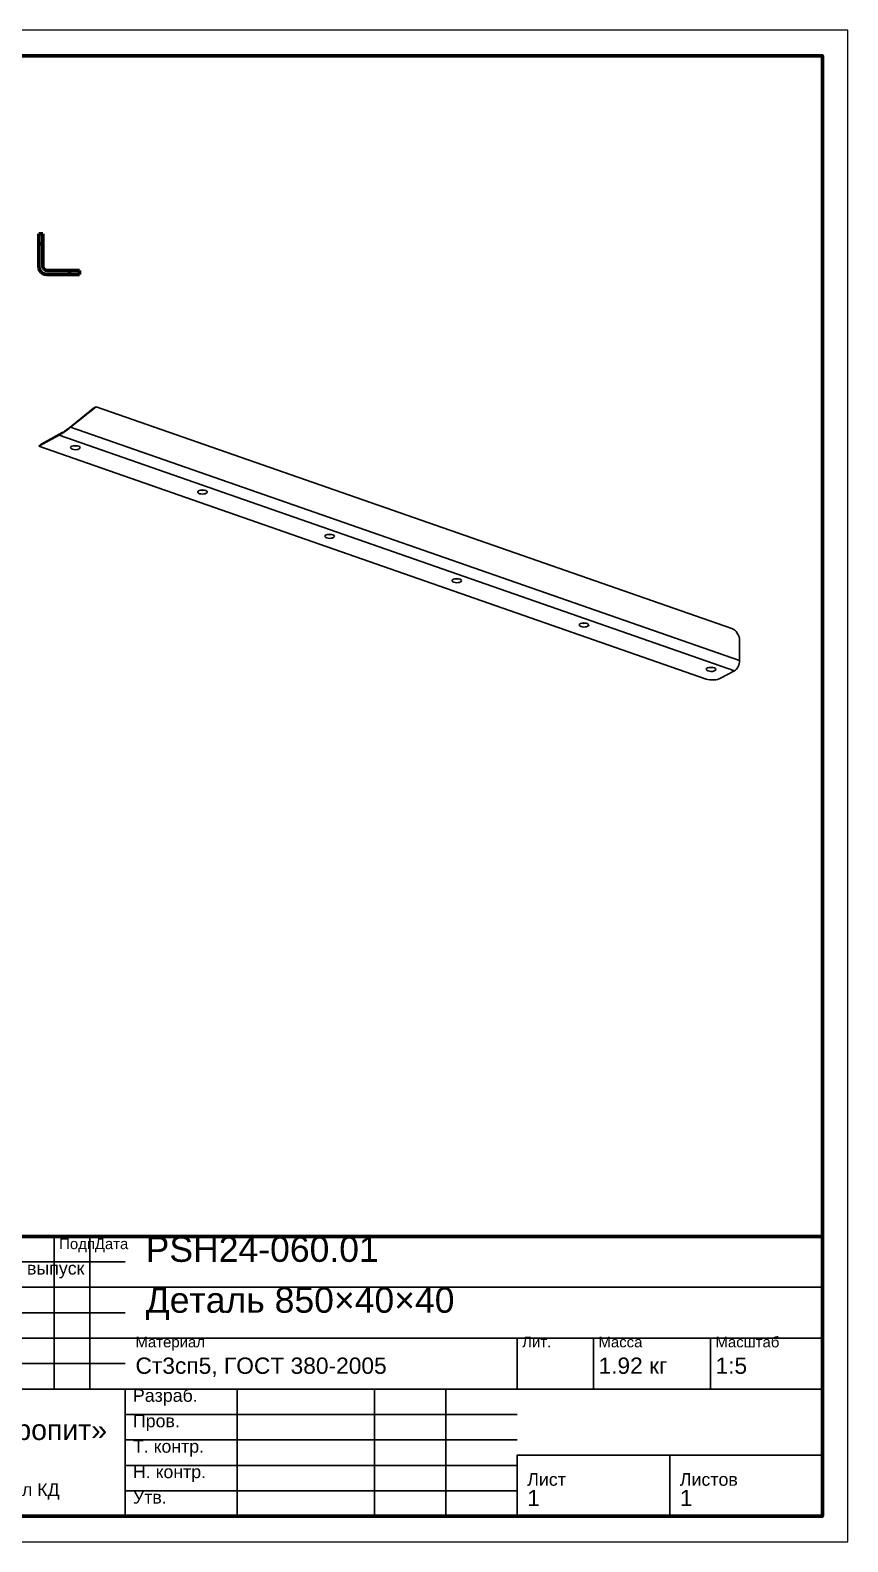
# Model space of a CAD drawing. Header units: millimetres. Extents: x 0 to 420, y 0 to 297.
# Drawn here: x 259.3 to 420, y 0 to 297 of the extents above; entities that cross this region are included whole.
import ezdxf

# ---------------------------------------------------------------- set-up
doc = ezdxf.new("R2010")
doc.units = ezdxf.units.MM
doc.linetypes.add('DASHED', pattern=[1.524, 1.27, -0.254])
doc.styles.add('GOST', font='Arial')

msp = doc.modelspace()

# ---------------------------------------------------------------- linework, layer by layer
at = {"color": 1, "lineweight": 70}
for p, q in [((261, 256.99), (261, 257)), ((261, 257), (261.8, 257)), ((261, 256.95), (261, 256.99)), ((261, 256.89), (261, 256.95)), ((261, 256.8), (261, 256.89)), ((261, 256.69), (261, 256.8)), ((261, 256.56), (261, 256.69)), ((261, 256.41), (261, 256.56)), ((261, 256.25), (261, 256.41)), ((261, 256.06), (261, 256.25)), ((261, 255.87), (261, 256.06)), ((261, 255.66), (261, 255.87)), ((261, 255.45), (261, 255.66)), ((261, 255.22), (261, 255.45)), ((261.8, 257), (261.8, 256.99)), ((261.8, 256.99), (261.8, 256.95)), ((261.8, 256.95), (261.8, 256.89)), ((261.8, 256.89), (261.8, 256.8)), ((261.8, 256.8), (261.8, 256.69)), ((261.8, 256.69), (261.8, 256.56)), ((261.8, 256.56), (261.8, 256.41)), ((261.8, 256.41), (261.8, 256.25)), ((261.8, 256.25), (261.8, 256.06)), ((261.8, 256.06), (261.8, 255.87)), ((261.8, 255.87), (261.8, 255.66)), ((261.8, 255.66), (261.8, 255.45)), ((261.8, 255.45), (261.8, 255.22)), ((261, 255), (261, 255.22)), ((261, 250.6), (261, 255)), ((261.8, 255), (261, 255)), ((261.8, 255.22), (261.8, 255)), ((261.8, 255), (261.8, 250.6)), ((261.05, 250.19), (261, 250.6)), ((261.21, 249.8), (261.05, 250.19)), ((261.47, 249.47), (261.21, 249.8)), ((261.8, 250.6), (261.86, 250.29)), ((261.86, 250.29), (262.03, 250.03)), ((262.03, 250.03), (262.29, 249.86)), ((262.29, 249.86), (262.6, 249.8)), ((262.6, 249.8), (267, 249.8)), ((267, 249.8), (267.22, 249.8)), ((267, 249), (267, 249.8)), ((267.22, 249.8), (267.45, 249.8)), ((267.45, 249.8), (267.66, 249.8)), ((267.66, 249.8), (267.87, 249.8)), ((267.87, 249.8), (268.06, 249.8)), ((268.06, 249.8), (268.25, 249.8)), ((268.25, 249.8), (268.41, 249.8)), ((268.41, 249.8), (268.56, 249.8)), ((268.56, 249.8), (268.69, 249.8)), ((268.69, 249.8), (268.8, 249.8)), ((268.8, 249.8), (268.89, 249.8)), ((268.89, 249.8), (268.95, 249.8)), ((268.95, 249.8), (268.99, 249.8)), ((268.99, 249.8), (269, 249.8)), ((269, 249.8), (269, 249)), ((261.8, 249.21), (261.47, 249.47)), ((262.19, 249.05), (261.8, 249.21)), ((262.6, 249), (262.19, 249.05)), ((267, 249), (262.6, 249)), ((267.22, 249), (267, 249)), ((267.45, 249), (267.22, 249)), ((267.66, 249), (267.45, 249)), ((267.87, 249), (267.66, 249)), ((268.06, 249), (267.87, 249)), ((268.25, 249), (268.06, 249)), ((268.41, 249), (268.25, 249)), ((268.56, 249), (268.41, 249)), ((268.69, 249), (268.56, 249)), ((268.8, 249), (268.69, 249)), ((268.89, 249), (268.8, 249)), ((268.95, 249), (268.89, 249)), ((268.99, 249), (268.95, 249)), ((269, 249), (268.99, 249))]:
    msp.add_line(p, q, dxfattribs=at)
at = {"color": 5, "linetype": 'DASHED', "lineweight": 35}
for p, q in [((261, 257), (261.8, 257)), ((261, 250.6), (261, 257)), ((261.8, 257), (261.8, 250.6)), ((261.01, 250.42), (261, 250.6)), ((261.04, 250.24), (261.01, 250.42)), ((261.09, 250.07), (261.04, 250.24)), ((261.16, 249.91), (261.09, 250.07)), ((261.25, 249.75), (261.16, 249.91)), ((261.35, 249.6), (261.25, 249.75)), ((261.47, 249.47), (261.35, 249.6)), ((261.8, 250.6), (261.81, 250.51)), ((261.81, 250.51), (261.82, 250.42)), ((261.82, 250.42), (261.84, 250.34)), ((261.84, 250.34), (261.88, 250.25)), ((261.88, 250.25), (261.92, 250.17)), ((261.92, 250.17), (261.97, 250.1)), ((261.97, 250.1), (262.03, 250.03)), ((262.03, 250.03), (262.1, 249.97)), ((262.1, 249.97), (262.17, 249.92)), ((262.17, 249.92), (262.25, 249.88)), ((262.25, 249.88), (262.34, 249.84)), ((262.34, 249.84), (262.42, 249.82)), ((262.42, 249.82), (262.51, 249.81)), ((262.51, 249.81), (262.6, 249.8)), ((262.6, 249.8), (269, 249.8)), ((264.08, 249.8), (264.06, 249.8)), ((264.06, 249.8), (264.07, 249.8)), ((264.08, 249.8), (264.06, 249.8)), ((264.06, 249.8), (264.07, 249.8)), ((264.08, 249.8), (264.06, 249.8)), ((264.06, 249.8), (264.07, 249.8)), ((264.08, 249.8), (264.06, 249.8)), ((264.06, 249.8), (264.07, 249.8)), ((264.08, 249.8), (264.06, 249.8)), ((264.06, 249.8), (264.07, 249.8)), ((264.08, 249.8), (264.06, 249.8)), ((264.06, 249.8), (264.07, 249.8)), ((264.07, 249.8), (264.08, 249.8)), ((264.07, 249.8), (264.08, 249.8)), ((264.07, 249.8), (264.08, 249.8)), ((264.07, 249.8), (264.08, 249.8)), ((264.07, 249.8), (264.08, 249.8)), ((264.07, 249.8), (264.08, 249.8)), ((264.15, 249.8), (264.08, 249.8)), ((264.08, 249.8), (264.11, 249.8)), ((264.15, 249.8), (264.08, 249.8)), ((264.08, 249.8), (264.11, 249.8)), ((264.15, 249.8), (264.08, 249.8)), ((264.08, 249.8), (264.11, 249.8)), ((264.15, 249.8), (264.08, 249.8)), ((264.08, 249.8), (264.11, 249.8)), ((264.15, 249.8), (264.08, 249.8)), ((264.08, 249.8), (264.11, 249.8)), ((264.15, 249.8), (264.08, 249.8)), ((264.08, 249.8), (264.11, 249.8)), ((264.11, 249.8), (264.15, 249.8)), ((264.11, 249.8), (264.15, 249.8)), ((264.11, 249.8), (264.15, 249.8)), ((264.11, 249.8), (264.15, 249.8)), ((264.11, 249.8), (264.15, 249.8)), ((264.11, 249.8), (264.15, 249.8)), ((264.27, 249.8), (264.15, 249.8)), ((264.15, 249.8), (264.2, 249.8)), ((264.27, 249.8), (264.15, 249.8)), ((264.15, 249.8), (264.2, 249.8)), ((264.27, 249.8), (264.15, 249.8)), ((264.15, 249.8), (264.2, 249.8)), ((264.27, 249.8), (264.15, 249.8)), ((264.15, 249.8), (264.2, 249.8)), ((264.27, 249.8), (264.15, 249.8)), ((264.15, 249.8), (264.2, 249.8)), ((264.27, 249.8), (264.15, 249.8)), ((264.15, 249.8), (264.2, 249.8)), ((264.2, 249.8), (264.27, 249.8)), ((264.2, 249.8), (264.27, 249.8)), ((264.2, 249.8), (264.27, 249.8)), ((264.2, 249.8), (264.27, 249.8)), ((264.2, 249.8), (264.27, 249.8)), ((264.2, 249.8), (264.27, 249.8)), ((264.41, 249.8), (264.27, 249.8)), ((264.27, 249.8), (264.34, 249.8)), ((264.41, 249.8), (264.27, 249.8)), ((264.27, 249.8), (264.34, 249.8)), ((264.41, 249.8), (264.27, 249.8)), ((264.27, 249.8), (264.34, 249.8)), ((264.41, 249.8), (264.27, 249.8)), ((264.27, 249.8), (264.34, 249.8)), ((264.41, 249.8), (264.27, 249.8)), ((264.27, 249.8), (264.34, 249.8)), ((264.41, 249.8), (264.27, 249.8)), ((264.27, 249.8), (264.34, 249.8)), ((264.34, 249.8), (264.41, 249.8)), ((264.34, 249.8), (264.41, 249.8)), ((264.34, 249.8), (264.41, 249.8)), ((264.34, 249.8), (264.41, 249.8)), ((264.34, 249.8), (264.41, 249.8)), ((264.34, 249.8), (264.41, 249.8)), ((264.59, 249.8), (264.41, 249.8)), ((264.41, 249.8), (264.5, 249.8)), ((264.59, 249.8), (264.41, 249.8)), ((264.41, 249.8), (264.5, 249.8)), ((264.59, 249.8), (264.41, 249.8)), ((264.41, 249.8), (264.5, 249.8)), ((264.59, 249.8), (264.41, 249.8)), ((264.41, 249.8), (264.5, 249.8)), ((264.59, 249.8), (264.41, 249.8)), ((264.41, 249.8), (264.5, 249.8)), ((264.59, 249.8), (264.41, 249.8)), ((264.41, 249.8), (264.5, 249.8)), ((264.5, 249.8), (264.59, 249.8)), ((264.5, 249.8), (264.59, 249.8)), ((264.5, 249.8), (264.59, 249.8)), ((264.5, 249.8), (264.59, 249.8)), ((264.5, 249.8), (264.59, 249.8)), ((264.5, 249.8), (264.59, 249.8)), ((264.79, 249.8), (264.59, 249.8)), ((264.59, 249.8), (264.69, 249.8)), ((264.79, 249.8), (264.59, 249.8)), ((264.59, 249.8), (264.69, 249.8)), ((264.79, 249.8), (264.59, 249.8)), ((264.59, 249.8), (264.69, 249.8)), ((264.79, 249.8), (264.59, 249.8)), ((264.59, 249.8), (264.69, 249.8)), ((264.79, 249.8), (264.59, 249.8)), ((264.59, 249.8), (264.69, 249.8)), ((264.79, 249.8), (264.59, 249.8)), ((264.59, 249.8), (264.69, 249.8)), ((264.69, 249.8), (264.79, 249.8)), ((264.69, 249.8), (264.79, 249.8)), ((264.69, 249.8), (264.79, 249.8)), ((264.69, 249.8), (264.79, 249.8)), ((264.69, 249.8), (264.79, 249.8)), ((264.69, 249.8), (264.79, 249.8)), ((265, 249.8), (264.79, 249.8)), ((264.79, 249.8), (264.89, 249.8)), ((265, 249.8), (264.79, 249.8)), ((264.79, 249.8), (264.89, 249.8)), ((265, 249.8), (264.79, 249.8)), ((264.79, 249.8), (264.89, 249.8)), ((265, 249.8), (264.79, 249.8)), ((264.79, 249.8), (264.89, 249.8)), ((265, 249.8), (264.79, 249.8)), ((264.79, 249.8), (264.89, 249.8)), ((265, 249.8), (264.79, 249.8)), ((264.79, 249.8), (264.89, 249.8)), ((264.89, 249.8), (265, 249.8)), ((264.89, 249.8), (265, 249.8)), ((264.89, 249.8), (265, 249.8)), ((264.89, 249.8), (265, 249.8)), ((264.89, 249.8), (265, 249.8)), ((264.89, 249.8), (265, 249.8)), ((265, 249.8), (265.11, 249.8)), ((265.21, 249.8), (265, 249.8)), ((265, 249.8), (265.11, 249.8)), ((265.21, 249.8), (265, 249.8)), ((265, 249.8), (265.11, 249.8)), ((265.21, 249.8), (265, 249.8)), ((265, 249.8), (265.11, 249.8)), ((265.21, 249.8), (265, 249.8)), ((265, 249.8), (265.11, 249.8)), ((265.21, 249.8), (265, 249.8)), ((265, 249.8), (265.11, 249.8)), ((265.21, 249.8), (265, 249.8)), ((265.11, 249.8), (265.21, 249.8)), ((265.11, 249.8), (265.21, 249.8)), ((265.11, 249.8), (265.21, 249.8)), ((265.11, 249.8), (265.21, 249.8)), ((265.11, 249.8), (265.21, 249.8)), ((265.11, 249.8), (265.21, 249.8)), ((265.21, 249.8), (265.31, 249.8)), ((265.41, 249.8), (265.21, 249.8)), ((265.21, 249.8), (265.31, 249.8)), ((265.41, 249.8), (265.21, 249.8)), ((265.21, 249.8), (265.31, 249.8)), ((265.41, 249.8), (265.21, 249.8)), ((265.21, 249.8), (265.31, 249.8)), ((265.41, 249.8), (265.21, 249.8)), ((265.21, 249.8), (265.31, 249.8)), ((265.41, 249.8), (265.21, 249.8)), ((265.21, 249.8), (265.31, 249.8)), ((265.41, 249.8), (265.21, 249.8)), ((265.31, 249.8), (265.41, 249.8)), ((265.31, 249.8), (265.41, 249.8)), ((265.31, 249.8), (265.41, 249.8)), ((265.31, 249.8), (265.41, 249.8)), ((265.31, 249.8), (265.41, 249.8)), ((265.31, 249.8), (265.41, 249.8)), ((265.41, 249.8), (265.5, 249.8)), ((265.59, 249.8), (265.41, 249.8)), ((265.41, 249.8), (265.5, 249.8)), ((265.59, 249.8), (265.41, 249.8)), ((265.41, 249.8), (265.5, 249.8)), ((265.59, 249.8), (265.41, 249.8)), ((265.41, 249.8), (265.5, 249.8)), ((265.59, 249.8), (265.41, 249.8)), ((265.41, 249.8), (265.5, 249.8)), ((265.59, 249.8), (265.41, 249.8)), ((265.41, 249.8), (265.5, 249.8)), ((265.59, 249.8), (265.41, 249.8)), ((265.5, 249.8), (265.59, 249.8)), ((265.5, 249.8), (265.59, 249.8)), ((265.5, 249.8), (265.59, 249.8)), ((265.5, 249.8), (265.59, 249.8)), ((265.5, 249.8), (265.59, 249.8)), ((265.5, 249.8), (265.59, 249.8)), ((265.59, 249.8), (265.66, 249.8)), ((265.73, 249.8), (265.59, 249.8)), ((265.59, 249.8), (265.66, 249.8)), ((265.73, 249.8), (265.59, 249.8)), ((265.59, 249.8), (265.66, 249.8)), ((265.73, 249.8), (265.59, 249.8)), ((265.59, 249.8), (265.66, 249.8)), ((265.73, 249.8), (265.59, 249.8)), ((265.59, 249.8), (265.66, 249.8)), ((265.73, 249.8), (265.59, 249.8)), ((265.59, 249.8), (265.66, 249.8)), ((265.73, 249.8), (265.59, 249.8)), ((265.66, 249.8), (265.73, 249.8)), ((265.66, 249.8), (265.73, 249.8)), ((265.66, 249.8), (265.73, 249.8)), ((265.66, 249.8), (265.73, 249.8)), ((265.66, 249.8), (265.73, 249.8)), ((265.66, 249.8), (265.73, 249.8)), ((265.73, 249.8), (265.8, 249.8)), ((265.85, 249.8), (265.73, 249.8)), ((265.73, 249.8), (265.8, 249.8)), ((265.85, 249.8), (265.73, 249.8)), ((265.73, 249.8), (265.8, 249.8)), ((265.85, 249.8), (265.73, 249.8)), ((265.73, 249.8), (265.8, 249.8)), ((265.85, 249.8), (265.73, 249.8)), ((265.73, 249.8), (265.8, 249.8)), ((265.85, 249.8), (265.73, 249.8)), ((265.73, 249.8), (265.8, 249.8)), ((265.85, 249.8), (265.73, 249.8)), ((265.8, 249.8), (265.85, 249.8)), ((265.8, 249.8), (265.85, 249.8)), ((265.8, 249.8), (265.85, 249.8)), ((265.8, 249.8), (265.85, 249.8)), ((265.8, 249.8), (265.85, 249.8)), ((265.8, 249.8), (265.85, 249.8)), ((265.85, 249.8), (265.89, 249.8)), ((265.92, 249.8), (265.85, 249.8)), ((265.85, 249.8), (265.89, 249.8)), ((265.92, 249.8), (265.85, 249.8)), ((265.85, 249.8), (265.89, 249.8)), ((265.92, 249.8), (265.85, 249.8)), ((265.85, 249.8), (265.89, 249.8)), ((265.92, 249.8), (265.85, 249.8)), ((265.85, 249.8), (265.89, 249.8)), ((265.92, 249.8), (265.85, 249.8)), ((265.85, 249.8), (265.89, 249.8)), ((265.92, 249.8), (265.85, 249.8)), ((265.89, 249.8), (265.92, 249.8)), ((265.89, 249.8), (265.92, 249.8)), ((265.89, 249.8), (265.92, 249.8)), ((265.89, 249.8), (265.92, 249.8)), ((265.89, 249.8), (265.92, 249.8)), ((265.89, 249.8), (265.92, 249.8)), ((265.92, 249.8), (265.93, 249.8)), ((265.94, 249.8), (265.92, 249.8)), ((265.92, 249.8), (265.93, 249.8)), ((265.94, 249.8), (265.92, 249.8)), ((265.92, 249.8), (265.93, 249.8)), ((265.94, 249.8), (265.92, 249.8)), ((265.92, 249.8), (265.93, 249.8)), ((265.94, 249.8), (265.92, 249.8)), ((265.92, 249.8), (265.93, 249.8)), ((265.94, 249.8), (265.92, 249.8)), ((265.92, 249.8), (265.93, 249.8)), ((265.94, 249.8), (265.92, 249.8)), ((265.93, 249.8), (265.94, 249.8)), ((265.93, 249.8), (265.94, 249.8)), ((265.93, 249.8), (265.94, 249.8)), ((265.93, 249.8), (265.94, 249.8)), ((265.93, 249.8), (265.94, 249.8)), ((265.93, 249.8), (265.94, 249.8)), ((269, 249.8), (269, 249)), ((261.6, 249.35), (261.47, 249.47)), ((261.75, 249.25), (261.6, 249.35)), ((261.91, 249.16), (261.75, 249.25)), ((262.07, 249.09), (261.91, 249.16)), ((262.24, 249.04), (262.07, 249.09)), ((262.42, 249.01), (262.24, 249.04)), ((262.6, 249), (262.42, 249.01)), ((269, 249), (262.6, 249)), ((264.07, 249), (264.06, 249)), ((264.06, 249), (264.08, 249)), ((264.07, 249), (264.06, 249)), ((264.06, 249), (264.08, 249)), ((264.07, 249), (264.06, 249)), ((264.06, 249), (264.08, 249)), ((264.07, 249), (264.06, 249)), ((264.06, 249), (264.08, 249)), ((264.07, 249), (264.06, 249)), ((264.06, 249), (264.08, 249)), ((264.07, 249), (264.06, 249)), ((264.06, 249), (264.08, 249)), ((264.08, 249), (264.07, 249)), ((264.08, 249), (264.07, 249)), ((264.08, 249), (264.07, 249)), ((264.08, 249), (264.07, 249)), ((264.08, 249), (264.07, 249)), ((264.08, 249), (264.07, 249)), ((264.11, 249), (264.08, 249)), ((264.08, 249), (264.15, 249)), ((264.11, 249), (264.08, 249)), ((264.08, 249), (264.15, 249)), ((264.11, 249), (264.08, 249)), ((264.08, 249), (264.15, 249)), ((264.11, 249), (264.08, 249)), ((264.08, 249), (264.15, 249)), ((264.11, 249), (264.08, 249)), ((264.08, 249), (264.15, 249)), ((264.11, 249), (264.08, 249)), ((264.08, 249), (264.15, 249)), ((264.15, 249), (264.11, 249)), ((264.15, 249), (264.11, 249)), ((264.15, 249), (264.11, 249)), ((264.15, 249), (264.11, 249)), ((264.15, 249), (264.11, 249)), ((264.15, 249), (264.11, 249)), ((264.2, 249), (264.15, 249)), ((264.15, 249), (264.27, 249)), ((264.2, 249), (264.15, 249)), ((264.15, 249), (264.27, 249)), ((264.2, 249), (264.15, 249)), ((264.15, 249), (264.27, 249)), ((264.2, 249), (264.15, 249)), ((264.15, 249), (264.27, 249)), ((264.2, 249), (264.15, 249)), ((264.15, 249), (264.27, 249)), ((264.2, 249), (264.15, 249)), ((264.15, 249), (264.27, 249)), ((264.27, 249), (264.2, 249)), ((264.27, 249), (264.2, 249)), ((264.27, 249), (264.2, 249)), ((264.27, 249), (264.2, 249)), ((264.27, 249), (264.2, 249)), ((264.27, 249), (264.2, 249)), ((264.34, 249), (264.27, 249)), ((264.27, 249), (264.41, 249)), ((264.34, 249), (264.27, 249)), ((264.27, 249), (264.41, 249)), ((264.34, 249), (264.27, 249)), ((264.27, 249), (264.41, 249)), ((264.34, 249), (264.27, 249)), ((264.27, 249), (264.41, 249)), ((264.34, 249), (264.27, 249)), ((264.27, 249), (264.41, 249)), ((264.34, 249), (264.27, 249)), ((264.27, 249), (264.41, 249)), ((264.41, 249), (264.34, 249)), ((264.41, 249), (264.34, 249)), ((264.41, 249), (264.34, 249)), ((264.41, 249), (264.34, 249)), ((264.41, 249), (264.34, 249)), ((264.41, 249), (264.34, 249)), ((264.5, 249), (264.41, 249)), ((264.41, 249), (264.59, 249)), ((264.5, 249), (264.41, 249)), ((264.41, 249), (264.59, 249)), ((264.5, 249), (264.41, 249)), ((264.41, 249), (264.59, 249)), ((264.5, 249), (264.41, 249)), ((264.41, 249), (264.59, 249)), ((264.5, 249), (264.41, 249)), ((264.41, 249), (264.59, 249)), ((264.5, 249), (264.41, 249)), ((264.41, 249), (264.59, 249)), ((264.59, 249), (264.5, 249)), ((264.59, 249), (264.5, 249)), ((264.59, 249), (264.5, 249)), ((264.59, 249), (264.5, 249)), ((264.59, 249), (264.5, 249)), ((264.59, 249), (264.5, 249)), ((264.69, 249), (264.59, 249)), ((264.59, 249), (264.79, 249)), ((264.69, 249), (264.59, 249)), ((264.59, 249), (264.79, 249)), ((264.69, 249), (264.59, 249)), ((264.59, 249), (264.79, 249)), ((264.69, 249), (264.59, 249)), ((264.59, 249), (264.79, 249)), ((264.69, 249), (264.59, 249)), ((264.59, 249), (264.79, 249)), ((264.69, 249), (264.59, 249)), ((264.59, 249), (264.79, 249)), ((264.79, 249), (264.69, 249)), ((264.79, 249), (264.69, 249)), ((264.79, 249), (264.69, 249)), ((264.79, 249), (264.69, 249)), ((264.79, 249), (264.69, 249)), ((264.79, 249), (264.69, 249)), ((264.89, 249), (264.79, 249)), ((264.79, 249), (265, 249)), ((264.89, 249), (264.79, 249)), ((264.79, 249), (265, 249)), ((264.89, 249), (264.79, 249)), ((264.79, 249), (265, 249)), ((264.89, 249), (264.79, 249)), ((264.79, 249), (265, 249)), ((264.89, 249), (264.79, 249)), ((264.79, 249), (265, 249)), ((264.89, 249), (264.79, 249)), ((264.79, 249), (265, 249)), ((265, 249), (264.89, 249)), ((265, 249), (264.89, 249)), ((265, 249), (264.89, 249)), ((265, 249), (264.89, 249)), ((265, 249), (264.89, 249)), ((265, 249), (264.89, 249)), ((265, 249), (265.21, 249)), ((265.11, 249), (265, 249)), ((265, 249), (265.21, 249)), ((265.11, 249), (265, 249)), ((265, 249), (265.21, 249)), ((265.11, 249), (265, 249)), ((265, 249), (265.21, 249)), ((265.11, 249), (265, 249)), ((265, 249), (265.21, 249)), ((265.11, 249), (265, 249)), ((265, 249), (265.21, 249)), ((265.11, 249), (265, 249)), ((265.21, 249), (265.11, 249)), ((265.21, 249), (265.11, 249)), ((265.21, 249), (265.11, 249)), ((265.21, 249), (265.11, 249)), ((265.21, 249), (265.11, 249)), ((265.21, 249), (265.11, 249)), ((265.21, 249), (265.41, 249)), ((265.31, 249), (265.21, 249)), ((265.21, 249), (265.41, 249)), ((265.31, 249), (265.21, 249)), ((265.21, 249), (265.41, 249)), ((265.31, 249), (265.21, 249)), ((265.21, 249), (265.41, 249)), ((265.31, 249), (265.21, 249)), ((265.21, 249), (265.41, 249)), ((265.31, 249), (265.21, 249)), ((265.21, 249), (265.41, 249)), ((265.31, 249), (265.21, 249)), ((265.41, 249), (265.31, 249)), ((265.41, 249), (265.31, 249)), ((265.41, 249), (265.31, 249)), ((265.41, 249), (265.31, 249)), ((265.41, 249), (265.31, 249)), ((265.41, 249), (265.31, 249)), ((265.41, 249), (265.59, 249)), ((265.5, 249), (265.41, 249)), ((265.41, 249), (265.59, 249)), ((265.5, 249), (265.41, 249)), ((265.41, 249), (265.59, 249)), ((265.5, 249), (265.41, 249)), ((265.41, 249), (265.59, 249)), ((265.5, 249), (265.41, 249)), ((265.41, 249), (265.59, 249)), ((265.5, 249), (265.41, 249)), ((265.41, 249), (265.59, 249)), ((265.5, 249), (265.41, 249)), ((265.59, 249), (265.5, 249)), ((265.59, 249), (265.5, 249)), ((265.59, 249), (265.5, 249)), ((265.59, 249), (265.5, 249)), ((265.59, 249), (265.5, 249)), ((265.59, 249), (265.5, 249)), ((265.59, 249), (265.73, 249)), ((265.66, 249), (265.59, 249)), ((265.59, 249), (265.73, 249)), ((265.66, 249), (265.59, 249)), ((265.59, 249), (265.73, 249)), ((265.66, 249), (265.59, 249)), ((265.59, 249), (265.73, 249)), ((265.66, 249), (265.59, 249)), ((265.59, 249), (265.73, 249)), ((265.66, 249), (265.59, 249)), ((265.59, 249), (265.73, 249)), ((265.66, 249), (265.59, 249)), ((265.73, 249), (265.66, 249)), ((265.73, 249), (265.66, 249)), ((265.73, 249), (265.66, 249)), ((265.73, 249), (265.66, 249)), ((265.73, 249), (265.66, 249)), ((265.73, 249), (265.66, 249)), ((265.73, 249), (265.85, 249)), ((265.8, 249), (265.73, 249)), ((265.73, 249), (265.85, 249)), ((265.8, 249), (265.73, 249)), ((265.73, 249), (265.85, 249)), ((265.8, 249), (265.73, 249)), ((265.73, 249), (265.85, 249)), ((265.8, 249), (265.73, 249)), ((265.73, 249), (265.85, 249)), ((265.8, 249), (265.73, 249)), ((265.73, 249), (265.85, 249)), ((265.8, 249), (265.73, 249)), ((265.85, 249), (265.8, 249)), ((265.85, 249), (265.8, 249)), ((265.85, 249), (265.8, 249)), ((265.85, 249), (265.8, 249)), ((265.85, 249), (265.8, 249)), ((265.85, 249), (265.8, 249)), ((265.85, 249), (265.92, 249)), ((265.89, 249), (265.85, 249)), ((265.85, 249), (265.92, 249)), ((265.89, 249), (265.85, 249)), ((265.85, 249), (265.92, 249)), ((265.89, 249), (265.85, 249)), ((265.85, 249), (265.92, 249)), ((265.89, 249), (265.85, 249)), ((265.85, 249), (265.92, 249)), ((265.89, 249), (265.85, 249)), ((265.85, 249), (265.92, 249)), ((265.89, 249), (265.85, 249)), ((265.92, 249), (265.89, 249)), ((265.92, 249), (265.89, 249)), ((265.92, 249), (265.89, 249)), ((265.92, 249), (265.89, 249)), ((265.92, 249), (265.89, 249)), ((265.92, 249), (265.89, 249)), ((265.92, 249), (265.94, 249)), ((265.93, 249), (265.92, 249)), ((265.92, 249), (265.94, 249)), ((265.93, 249), (265.92, 249)), ((265.92, 249), (265.94, 249)), ((265.93, 249), (265.92, 249)), ((265.92, 249), (265.94, 249)), ((265.93, 249), (265.92, 249)), ((265.92, 249), (265.94, 249)), ((265.93, 249), (265.92, 249)), ((265.92, 249), (265.94, 249)), ((265.93, 249), (265.92, 249)), ((265.94, 249), (265.93, 249)), ((265.94, 249), (265.93, 249)), ((265.94, 249), (265.93, 249)), ((265.94, 249), (265.93, 249)), ((265.94, 249), (265.93, 249)), ((265.94, 249), (265.93, 249))]:
    msp.add_line(p, q, dxfattribs=at)
at = {"color": 1, "lineweight": 35}
for p, q in [((267.25, 218.98), (272.24, 223)), ((272.24, 223), (271.74, 222.73)), ((272.24, 223), (397.18, 179.45)), ((271.74, 222.73), (266.75, 218.71)), ((261, 215.26), (265, 217.43)), ((265.62, 217.94), (261.62, 215.76)), ((265, 217.43), (265.12, 217.5)), ((397.75, 171.16), (265, 217.43)), ((265.12, 217.5), (265.25, 217.58)), ((265.25, 217.58), (265.4, 217.67)), ((265.4, 217.67), (265.56, 217.77)), ((265.56, 217.77), (265.72, 217.88)), ((265.68, 217.97), (265.62, 217.94)), ((265.75, 218.01), (265.68, 217.97)), ((265.72, 217.88), (265.89, 217.99)), ((265.82, 218.05), (265.75, 218.01)), ((265.9, 218.1), (265.82, 218.05)), ((265.89, 217.99), (266.07, 218.11)), ((265.98, 218.16), (265.9, 218.1)), ((266.07, 218.21), (265.98, 218.16)), ((266.16, 218.27), (266.07, 218.21)), ((266.07, 218.11), (266.25, 218.24)), ((266.25, 218.34), (266.16, 218.27)), ((266.34, 218.4), (266.25, 218.34)), ((266.25, 218.24), (266.43, 218.36)), ((266.43, 218.46), (266.34, 218.4)), ((266.51, 218.53), (266.43, 218.46)), ((266.43, 218.36), (266.61, 218.49)), ((266.6, 218.59), (266.51, 218.53)), ((266.67, 218.65), (266.6, 218.59)), ((266.61, 218.49), (266.78, 218.62)), ((266.75, 218.71), (266.67, 218.65)), ((266.78, 218.62), (266.94, 218.74)), ((266.94, 218.74), (267.1, 218.87)), ((267.1, 218.87), (267.25, 218.98)), ((398.75, 173.14), (267.25, 218.98)), ((261.62, 215.76), (261, 215.26)), ((261, 215.26), (392.19, 169.52)), ((267.32, 215.14), (267.24, 214.98)), ((267.24, 214.98), (267.29, 214.86)), ((267.29, 214.86), (267.42, 214.75)), ((267.52, 215.27), (267.32, 215.14)), ((267.42, 214.75), (267.62, 214.66)), ((267.82, 215.36), (267.52, 215.27)), ((267.62, 214.66), (267.87, 214.6)), ((268.18, 215.29), (267.74, 215.34)), ((268.18, 215.39), (267.82, 215.36)), ((267.87, 214.6), (268.16, 214.57)), ((268.16, 214.57), (268.44, 214.59)), ((268.54, 215.36), (268.18, 215.39)), ((268.63, 215.34), (268.18, 215.29)), ((268.44, 214.59), (268.71, 214.64)), ((268.85, 215.27), (268.54, 215.36)), ((268.71, 214.64), (268.92, 214.73)), ((269.05, 215.14), (268.85, 215.27)), ((268.92, 214.73), (269.07, 214.85)), ((269.12, 214.98), (269.05, 215.14)), ((269.07, 214.85), (269.12, 214.98)), ((292.3, 206.43), (292.23, 206.27)), ((292.23, 206.27), (292.28, 206.15)), ((292.28, 206.15), (292.4, 206.04)), ((292.51, 206.56), (292.3, 206.43)), ((292.4, 206.04), (292.61, 205.94)), ((292.81, 206.65), (292.51, 206.56)), ((292.61, 205.94), (292.86, 205.89)), ((293.17, 206.58), (292.72, 206.63)), ((293.17, 206.68), (292.81, 206.65)), ((292.86, 205.89), (293.14, 205.86)), ((293.14, 205.86), (293.43, 205.88)), ((293.53, 206.65), (293.17, 206.68)), ((293.62, 206.63), (293.17, 206.58)), ((293.43, 205.88), (293.69, 205.93)), ((293.84, 206.56), (293.53, 206.65)), ((293.69, 205.93), (293.91, 206.02)), ((294.04, 206.43), (293.84, 206.56)), ((293.91, 206.02), (294.06, 206.14)), ((294.11, 206.27), (294.04, 206.43)), ((294.06, 206.14), (294.11, 206.27)), ((317.29, 197.72), (317.22, 197.56)), ((317.22, 197.56), (317.26, 197.44)), ((317.26, 197.44), (317.39, 197.32)), ((317.49, 197.85), (317.29, 197.72)), ((317.39, 197.32), (317.59, 197.23)), ((317.8, 197.94), (317.49, 197.85)), ((317.59, 197.23), (317.85, 197.17)), ((318.16, 197.87), (317.71, 197.92)), ((318.16, 197.97), (317.8, 197.94)), ((317.85, 197.17), (318.13, 197.15)), ((318.13, 197.15), (318.42, 197.17)), ((318.52, 197.94), (318.16, 197.97)), ((318.61, 197.92), (318.16, 197.87)), ((318.42, 197.17), (318.68, 197.22)), ((318.82, 197.85), (318.52, 197.94)), ((318.68, 197.22), (318.89, 197.31)), ((319.03, 197.72), (318.82, 197.85)), ((318.89, 197.31), (319.05, 197.43)), ((319.1, 197.56), (319.03, 197.72)), ((319.05, 197.43), (319.1, 197.56)), ((342.28, 189.01), (342.21, 188.85)), ((342.21, 188.85), (342.25, 188.73)), ((342.25, 188.73), (342.38, 188.61)), ((342.48, 189.14), (342.28, 189.01)), ((342.38, 188.61), (342.58, 188.52)), ((342.79, 189.23), (342.48, 189.14)), ((342.58, 188.52), (342.84, 188.46)), ((343.15, 189.16), (342.7, 189.21)), ((343.15, 189.26), (342.79, 189.23)), ((342.84, 188.46), (343.12, 188.44)), ((343.12, 188.44), (343.41, 188.46)), ((343.51, 189.23), (343.15, 189.26)), ((343.6, 189.21), (343.15, 189.16)), ((343.41, 188.46), (343.67, 188.51)), ((343.81, 189.14), (343.51, 189.23)), ((343.67, 188.51), (343.88, 188.59)), ((344.02, 189.01), (343.81, 189.14)), ((343.88, 188.59), (344.03, 188.71)), ((344.09, 188.85), (344.02, 189.01)), ((344.03, 188.71), (344.09, 188.85)), ((367.27, 180.3), (367.2, 180.14)), ((367.2, 180.14), (367.24, 180.02)), ((367.24, 180.02), (367.37, 179.9)), ((367.47, 180.43), (367.27, 180.3)), ((367.37, 179.9), (367.57, 179.81)), ((367.78, 180.52), (367.47, 180.43)), ((367.57, 179.81), (367.82, 179.75)), ((368.14, 180.45), (367.69, 180.5)), ((368.14, 180.55), (367.78, 180.52)), ((367.82, 179.75), (368.11, 179.73)), ((368.11, 179.73), (368.39, 179.75)), ((368.49, 180.52), (368.14, 180.55)), ((368.58, 180.5), (368.14, 180.45)), ((368.39, 179.75), (368.66, 179.8)), ((368.8, 180.43), (368.49, 180.52)), ((368.66, 179.8), (368.87, 179.88)), ((369, 180.3), (368.8, 180.43)), ((368.87, 179.88), (369.02, 180)), ((369.08, 180.14), (369, 180.3)), ((369.02, 180), (369.08, 180.14)), ((397.49, 179.3), (397.18, 179.45)), ((397.78, 179.1), (397.49, 179.3)), ((398.05, 178.84), (397.78, 179.1)), ((398.29, 178.53), (398.05, 178.84)), ((398.48, 178.19), (398.29, 178.53)), ((398.63, 177.83), (398.48, 178.19)), ((398.72, 177.46), (398.63, 177.83)), ((398.75, 177.1), (398.72, 177.46)), ((398.75, 173.14), (398.75, 177.1)), ((398.58, 172.25), (398.67, 172.55)), ((398.67, 172.55), (398.73, 172.85)), ((398.73, 172.85), (398.75, 173.14)), ((392.25, 171.59), (392.18, 171.43)), ((392.18, 171.43), (392.23, 171.3)), ((392.19, 169.52), (392.51, 169.43)), ((392.23, 171.3), (392.36, 171.19)), ((392.46, 171.72), (392.25, 171.59)), ((392.36, 171.19), (392.56, 171.1)), ((392.76, 171.81), (392.46, 171.72)), ((392.51, 169.43), (392.88, 169.37)), ((392.56, 171.1), (392.81, 171.04)), ((393.12, 171.74), (392.67, 171.79)), ((393.12, 171.84), (392.76, 171.81)), ((392.81, 171.04), (393.1, 171.02)), ((392.88, 169.37), (393.26, 169.34)), ((393.1, 171.02), (393.38, 171.03)), ((393.48, 171.81), (393.12, 171.84)), ((393.57, 171.79), (393.12, 171.74)), ((393.26, 169.34), (393.66, 169.34)), ((393.38, 171.03), (393.64, 171.09)), ((393.79, 171.72), (393.48, 171.81)), ((393.64, 171.09), (393.86, 171.17)), ((393.66, 169.34), (394.04, 169.37)), ((393.99, 171.59), (393.79, 171.72)), ((393.86, 171.17), (394.01, 171.29)), ((394.06, 171.43), (393.99, 171.59)), ((394.01, 171.29), (394.06, 171.43)), ((394.04, 169.37), (394.4, 169.44)), ((394.4, 169.44), (394.72, 169.54)), ((394.72, 169.54), (395, 169.66)), ((395, 169.66), (397.75, 171.16)), ((397.75, 171.16), (397.94, 171.29)), ((397.94, 171.29), (398.13, 171.47)), ((398.13, 171.47), (398.3, 171.7)), ((398.3, 171.7), (398.45, 171.96)), ((398.45, 171.96), (398.58, 172.25))]:
    msp.add_line(p, q, dxfattribs=at)
at = {"color": 7, "lineweight": 35}
for p, q in [((264, 30), (264, 60)), ((271, 30), (271, 60)), ((230, 55), (278, 55)), ((230, 50), (278, 50)), ((278, 50), (415, 50)), ((230, 45), (278, 45)), ((230, 40), (278, 40)), ((278, 40), (415, 40)), ((355, 30), (355, 40)), ((370, 30), (370, 40)), ((393, 30), (393, 40)), ((230, 35), (278, 35)), ((230, 30), (278, 30)), ((278, 30), (415, 30)), ((300, 5), (300, 30)), ((327, 5), (327, 30)), ((341, 5), (341, 30)), ((278, 25), (355, 25)), ((278, 20), (355, 20)), ((278, 15), (355, 15)), ((355, 17), (415, 17)), ((278, 10), (355, 10))]:
    msp.add_line(p, q, dxfattribs=at)
at = {"color": 7, "lineweight": 25}
msp.add_lwpolyline([(0, 0), (420, 0), (420, 297), (0, 297)], close=True, dxfattribs=at)
at = {"color": 7, "lineweight": 70}
for points in [[(20, 5), (415, 5), (415, 292), (20, 292)], [(230, 5), (415, 5), (415, 60), (230, 60)]]:
    msp.add_lwpolyline(points, close=True, dxfattribs=at)
at = {"color": 7, "lineweight": 35}
for points in [[(230, 5), (278, 5), (278, 30), (230, 30)], [(355, 5), (385, 5), (385, 17), (355, 17)], [(385, 5), (415, 5), (415, 17), (385, 17)]]:
    msp.add_lwpolyline(points, close=True, dxfattribs=at)

# ---------------------------------------------------------------- texts
at = {"color": 3, "style": 'GOST'}
for s, height, p in [('Подп.', 2.1, (265, 57.5)), ('Дата', 2.1, (272, 57.5)), ('PSH24-060.01', 5, (282, 55)), ('Первый выпуск', 2.5, (245, 52.5)), ('Деталь 850×40×40', 5, (282, 45)), ('Материал', 2.1, (280, 38.2)), ('Лит.', 2.1, (356, 38.2)), ('Масса', 2.1, (371, 38.2)), ('Масштаб', 2.1, (394, 38.2)), ('Ст3сп5, ГОСТ 380-2005', 3.2, (280, 33)), ('1.92 кг', 3.2, (371, 33)), ('1:5', 3.2, (394, 33)), ('Разраб.', 2.5, (279.5, 27.5)), ('ООО «Европит»', 4, (232, 20)), ('Пров.', 2.5, (279.5, 22.5)), ('Т. контр.', 2.5, (279.5, 17.5)), ('Н. контр.', 2.5, (279.5, 12.5)), ('Лист', 2.5, (357, 11)), ('Листов', 2.5, (387, 11)), ('Разраб. — отдел КД', 2.5, (232, 9)), ('Утв.', 2.5, (279.5, 7.5)), ('1', 3.2, (357, 7)), ('1', 3.2, (387, 7))]:
    msp.add_text(s, height=height, dxfattribs=at).set_placement(p)

doc.saveas('drawing.dxf')
